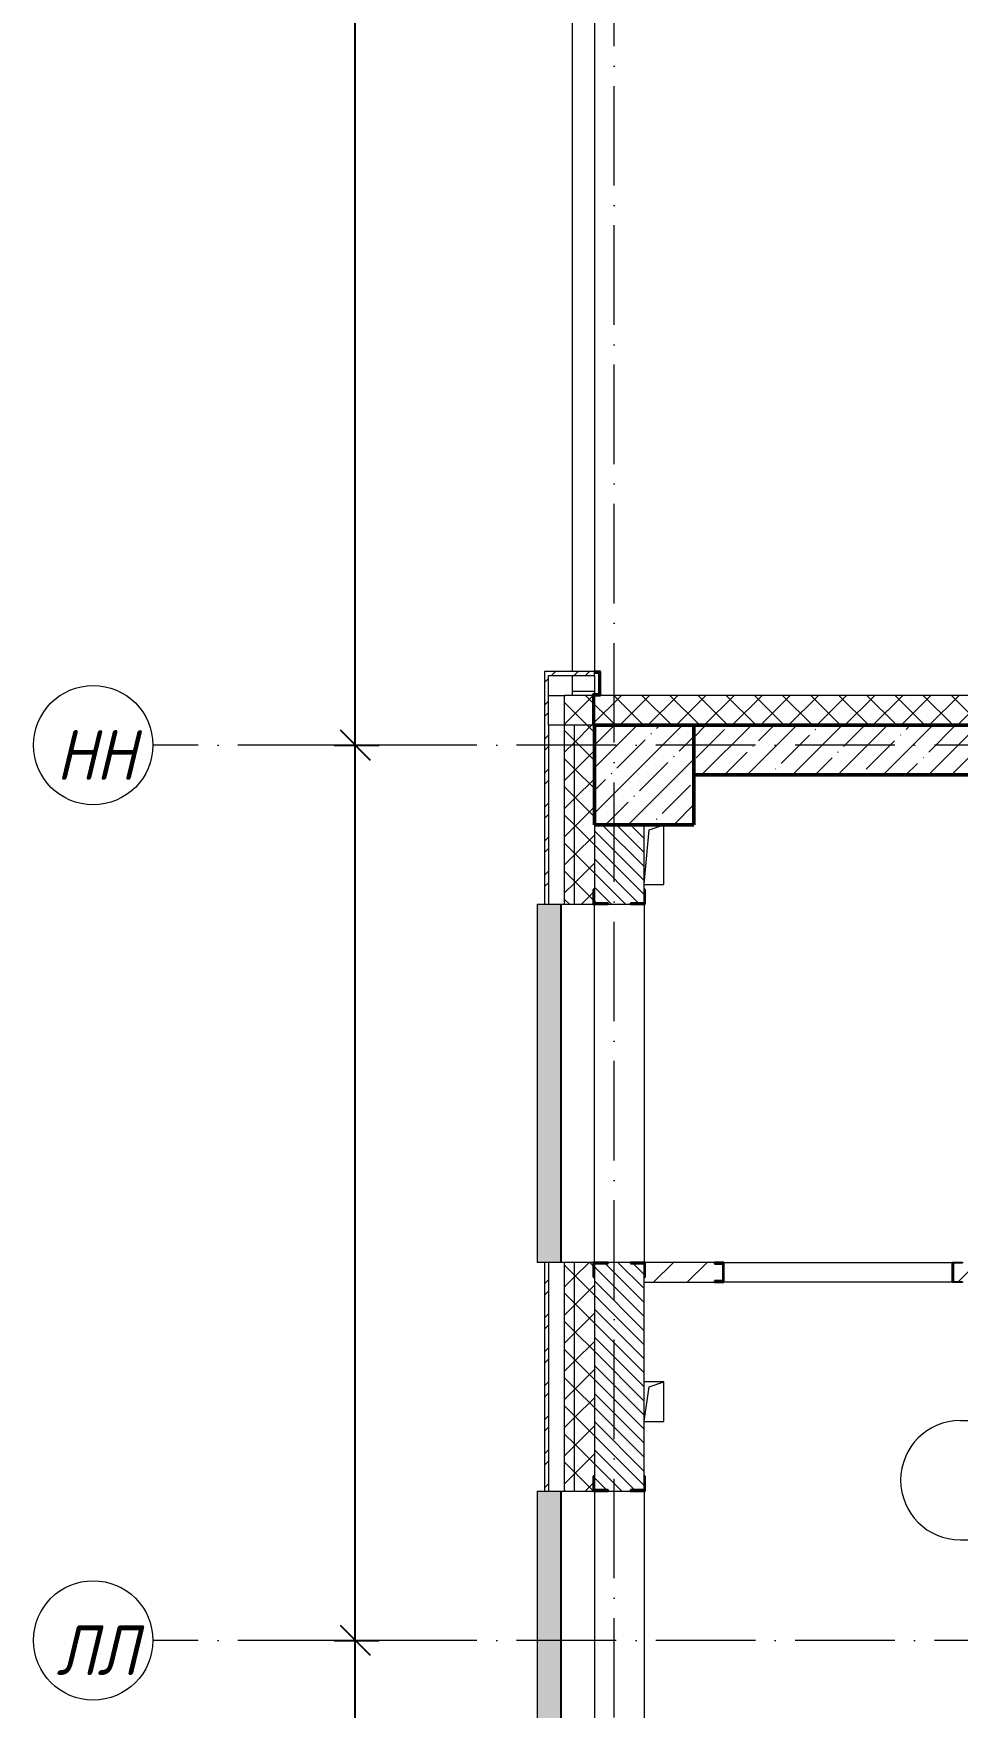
# Model space of a CAD drawing. Header units: millimetres. Extents: x -356862 to 418287, y 0 to 839748.
# Drawn here: x -181784 to -177140, y 521759 to 530174 of the extents above; entities that cross this region are included whole.
import ezdxf

# ---------------------------------------------------------------- set-up
doc = ezdxf.new("R2010")
doc.units = ezdxf.units.MM
doc.linetypes.add('50_200_ШТРИХ_1Т_ш5_п1_п1_', pattern=[700, 500, -100, 0, -100])
for name, color, linetype, lineweight in [('A-____-____-DIMS', 7, 'Continuous', 9), ('A-FLOR-____-OTLN', 7, 'Continuous', 9), ('A-GENM-____-MCUT', 7, 'Continuous', 25), ('A-GENM-____-OTLN', 7, 'Continuous', 9), ('A-GENM-____-OTLN-1', 7, 'Continuous', 25), ('A-GLAZ-____-OTLN', 7, 'Continuous', 9), ('A-WALL-____-MCUT', 7, 'Continuous', 13), ('A-WALL-____-MCUT-1', 7, 'Continuous', 9), ('A-WALL-____-MCUT-2', 7, 'Continuous', 50), ('A-WALL-____-OTLN', 7, 'Continuous', 9), ('A-WALL-____-PATT-1', 7, 'Continuous', 9), ('A-WALL-FNSH-MCUT-1', 7, 'Continuous', 9), ('I-WALL-____-OTLN', 7, 'Continuous', 9), ('S-COLS-____-MCUT', 7, 'Continuous', 50), ('S-COLS-____-OTLN', 7, 'Continuous', 9), ('S-GRID-____-IDEN', 7, 'Continuous', 9), ('S-GRID-____-OTLN-1', 7, '50_200_ШТРИХ_1Т_ш5_п1_п1_', 9)]:
    doc.layers.add(name, color=color, linetype=linetype, lineweight=lineweight)
doc.layers.add('A-AREA-IDEN-1', color=7, linetype='Continuous', lineweight=9, true_color=0x000000)
doc.layers.add('A-GLAZ-____-OTLN-1', color=7, linetype='Continuous', lineweight=9, true_color=0xc0c0c0)
doc.styles.add('ISOCPEUR_I', font='isocpeui.ttf', dxfattribs={"width": 0.9, "height": 2.5})
doc.styles.add('ISOCPEUR_I_9', font='isocpeui.ttf', dxfattribs={"width": 0.9, "height": 250})
doc.dimstyles.new('ISO-2_5_0_9К_БОЛЬШОЙ_ОСИ', dxfattribs={"dimscale": 304.8, "dimtxt": 248.995294, "dimasz": 0.492126, "dimexe": 0.393701, "dimexo": 0, "dimgap": 0, "dimtad": 1, "dimdec": 0, "dimzin": 0, "dimdsep": 46, "dimtxsty": 'ISOCPEUR_I', "dimblk1": 'OBLIQUE', "dimblk2": 'OBLIQUE', "dimsah": 1, "dimcen": 0.09, "dimdle": 0.393701, "dimazin": 0, "dimtfac": 1, "dimtdec": 4, "dimtix": 1, "dimtmove": 0, "dimatfit": 3, "dimfxl": 1, "dimtvp": 1, "dimtolj": 1, "dimtzin": 0, "dimarcsym": 2})
pattern_1 = [(45, (-176515.07, 459015.94), (-70.71068, 70.71068), []), (135, (-176515.07, 459015.94), (-70.71068, -70.71068), [])]
pattern_2 = [(45, (-176515.07, 459015.94), (-85.53659, 85.53659), []), (45, (-176458.04, 459015.94), (-85.53659, 85.53659), [])]

# ---------------------------------------------------------------- blocks, each defined once
blk = doc.blocks.new('BSC_Колонна _Прямоугольная - 500х500-V27-АР1_План отверстий 1 этажа в осях 1-64_Ю-ЯЯ')
at = {"layer": 'S-COLS-____-OTLN'}
h = blk.add_hatch(dxfattribs=at)
h.set_pattern_fill('FP_33', color=256, style=0, pattern_type=2)
h.set_pattern_definition([(45, (2200, -67431.04), (-114.04925, 114.04925), []), (45, (2314.05, -67431.04), (-114.04925, 114.04925), [201.613, -40.323, 3.353, -36.97])])
h.paths.add_polyline_path([(-250, -250), (250, -250), (250, 250), (-250, 250)], flags=0)
at = {"layer": 'S-COLS-____-MCUT'}
for p, q in [((250, 250), (-250, 250)), ((-250, 250), (-250, -250)), ((250, -250), (250, 250)), ((-250, -250), (250, -250))]:
    blk.add_line(p, q, dxfattribs=at)
blk = doc.blocks.new('Фахверк_СКБ_Уголок - 250_2700-27497298-АР1_План отверстий 1 этажа в осях 1-64_Ю-ЯЯ')
at = {"layer": 'A-GENM-____-MCUT'}
for p, q in [((200, 181), (125, 181)), ((125, 181), (125, 106)), ((131, 106), (131, 175)), ((131, 175), (200, 175)), ((200, 175), (200, 181)), ((125, 106), (131, 106)), ((131, -6), (125, -6)), ((125, -6), (125, -81)), ((125, -81), (200, -81)), ((131, -75), (131, -6)), ((200, -75), (131, -75)), ((200, -81), (200, -75))]:
    blk.add_line(p, q, dxfattribs=at)
blk = doc.blocks.new('154_Фахверк_СКБ_Швеллер - Тип_100_4010-28225412-АР1_План отверстий 1 этажа в осях 1-64_Ю-ЯЯ')
at = {"layer": 'A-GENM-____-MCUT'}
for p, q in [((125, 50), (175, 50)), ((125, -50), (125, 50)), ((128, 47), (128, -47)), ((175, 47), (128, 47)), ((175, 50), (175, 47)), ((175, -50), (125, -50)), ((128, -47), (175, -47)), ((175, -47), (175, -50))]:
    blk.add_line(p, q, dxfattribs=at)
blk = doc.blocks.new('154_Стойка_СКБ_Швеллер - СМ-2230_100-28215779-АР1_План отверстий 1 этажа в осях 1-64_Ю-ЯЯ')
at = {"layer": 'A-GENM-____-MCUT'}
for p, q in [((171, 50), (125, 50)), ((125, 50), (125, -50)), ((129.5, 42.4), (171, 42.4)), ((129.5, -42.4), (129.5, 42.4)), ((171, 42.4), (171, 50)), ((125, -50), (171, -50)), ((171, -42.4), (129.5, -42.4)), ((171, -50), (171, -42.4))]:
    blk.add_line(p, q, dxfattribs=at)
blk = doc.blocks.new('AR_Отверстие прямоугольное _в плите_ - AR_Отверстие прямоугольное _в плите_-30511980-АР1_План отверстий 1 этажа в осях 1-64_Ю-ЯЯ')
at = {"layer": 'A-GENM-____-OTLN'}
for p, q in [((-49.9, -148.5), (-25, 125)), ((-25, 125), (50, 150)), ((50, -150), (50, 150)), ((-49.9, -150), (50, -150))]:
    blk.add_line(p, q, dxfattribs=at)
blk = doc.blocks.new('AR_Отверстие прямоугольное _в плите_ - AR_Отверстие прямоугольное _в плите_-V231-АР1_План отверстий 1 этажа в осях 1-64_Ю-ЯЯ')
at = {"layer": 'A-GENM-____-OTLN'}
for p, q in [((50, 100), (-49.9, 100)), ((-25, 75), (50, 100)), ((50, -100), (50, 100)), ((-49.9, -99.1), (-25, 75)), ((-49.9, -100), (50, -100))]:
    blk.add_line(p, q, dxfattribs=at)
blk = doc.blocks.new('Отлив_СКБ - Отлив витража_120_НВФ-31885689-АР1_План отверстий 1 этажа в осях 1-64_Ю-ЯЯ')
at = {"layer": 'A-GLAZ-____-OTLN-1'}
for points in [[(1800, 2), (1800, 120), (0, 120), (0, 2), (749.6, 2)], [(1800, 0), (1800, 2), (0, 2), (0, 0), (749.6, 0)]]:
    blk.add_hatch(color=256, dxfattribs=at).paths.add_polyline_path(points, flags=0)
at = {"layer": 'A-GLAZ-____-OTLN'}
for p, q in [((0, 83), (0, 120)), ((1800, 120), (0, 120)), ((1800, 120), (1800, 83)), ((0, 2), (1800, 2)), ((1800, 0), (0, 0))]:
    blk.add_line(p, q, dxfattribs=at)
blk = doc.blocks.new('О_Общий_Откосы металлические_СКБ_Боковой - О_Общий_Откосы металлические_СКБ_Боковой-V250-АР1_План отверстий 1 этажа в осях 1-64_Ю-ЯЯ')
at = {"layer": 'A-GENM-____-MCUT'}
for p, q in [((120, 0), (0, 0)), ((0, 0), (0, -30)), ((120, -30), (120, 0)), ((0, -30), (7, -30)), ((7, -30), (7, -7)), ((7, -7), (113, -7)), ((113, -7), (113, -37)), ((113, -37), (270, -37)), ((270, -30), (120, -30)), ((270, -37), (270, -30))]:
    blk.add_line(p, q, dxfattribs=at)
blk = doc.blocks.new('Ось сетки - Круг_Ø6_00__ISO-2_5_0_9K_-25732049-АР1_План отверстий 1 этажа в осях 1-64_Ю-ЯЯ')
at = {"layer": 'S-GRID-____-IDEN'}
blk.add_circle((0, 0), 3, dxfattribs=at)
blk = doc.blocks.new('_Oblique')
at = {"color": 0, "linetype": 'ByBlock', "lineweight": -2}
blk.add_line((-0.5, -0.5), (0.5, 0.5), dxfattribs=at)
blk = doc.blocks.new('*D13417')
at = {"layer": 'A-____-____-DIMS', "color": 0, "lineweight": -2, "transparency": 16777216}
for p, q in [((-180166.5, 520677), (-180166.5, 522217)), ((-180272.5, 522097), (-180046.5, 522097)), ((-180272.5, 520797), (-180046.5, 520797))]:
    blk.add_line(p, q, dxfattribs=at)
at = {"layer": 'Defpoints', "color": 0, "transparency": 16777216}
for p in [(-180272.5, 522097), (-180166.5, 522097), (-180272.5, 520797)]:
    blk.add_point(p, dxfattribs=at)
at = {"layer": 'A-____-____-DIMS', "color": 0, "lineweight": -2, "transparency": 16777216, "xscale": 150, "yscale": 150, "zscale": 150}
for p, rotation in [((-180166.5, 522097), 90), ((-180166.5, 520797), 270)]:
    blk.add_blockref('_Oblique', p, dxfattribs=dict(at, rotation=rotation))
at = {"layer": 'A-____-____-DIMS', "color": 0, "transparency": 16777216, "insert": (-180167.7, 521447), "char_height": 2.5, "width": 701.018, "attachment_point": 5, "rotation": 90, "style": 'ISOCPEUR_I'}
blk.add_mtext('\\A1;1300', dxfattribs=at)
blk = doc.blocks.new('*D13418')
at = {"layer": 'A-____-____-DIMS', "color": 0, "lineweight": -2, "transparency": 16777216}
for p, q in [((-180166.5, 521977), (-180166.5, 526717)), ((-180272.5, 526597), (-180046.5, 526597)), ((-180272.5, 522097), (-180046.5, 522097))]:
    blk.add_line(p, q, dxfattribs=at)
at = {"layer": 'Defpoints', "color": 0, "transparency": 16777216}
for p in [(-180272.5, 526597), (-180166.5, 526597), (-180272.5, 522097)]:
    blk.add_point(p, dxfattribs=at)
at = {"layer": 'A-____-____-DIMS', "color": 0, "lineweight": -2, "transparency": 16777216, "xscale": 150, "yscale": 150, "zscale": 150}
for p, rotation in [((-180166.5, 526597), 90), ((-180166.5, 522097), 270)]:
    blk.add_blockref('_Oblique', p, dxfattribs=dict(at, rotation=rotation))
at = {"layer": 'A-____-____-DIMS', "color": 0, "transparency": 16777216, "insert": (-180167.7, 524347), "char_height": 2.5, "width": 781.462, "attachment_point": 5, "rotation": 90, "style": 'ISOCPEUR_I'}
blk.add_mtext('\\A1;4500', dxfattribs=at)
blk = doc.blocks.new('*D13419')
at = {"layer": 'A-____-____-DIMS', "color": 0, "lineweight": -2, "transparency": 16777216}
for p, q in [((-180166.5, 526477), (-180166.5, 532417)), ((-180272.5, 532297), (-180046.5, 532297)), ((-180272.5, 526597), (-180046.5, 526597))]:
    blk.add_line(p, q, dxfattribs=at)
at = {"layer": 'Defpoints', "color": 0, "transparency": 16777216}
for p in [(-180272.5, 532297), (-180166.5, 532297), (-180272.5, 526597)]:
    blk.add_point(p, dxfattribs=at)
at = {"layer": 'A-____-____-DIMS', "color": 0, "lineweight": -2, "transparency": 16777216, "xscale": 150, "yscale": 150, "zscale": 150}
for p, rotation in [((-180166.5, 532297), 90), ((-180166.5, 526597), 270)]:
    blk.add_blockref('_Oblique', p, dxfattribs=dict(at, rotation=rotation))
at = {"layer": 'A-____-____-DIMS', "color": 0, "transparency": 16777216, "insert": (-180167.7, 529447), "char_height": 2.5, "width": 758.478, "attachment_point": 5, "rotation": 90, "style": 'ISOCPEUR_I'}
blk.add_mtext('\\A1;5700', dxfattribs=at)
blk = doc.blocks.new('AAR_СКБ_Марка_помещения_1_5 ммп - Номер _ Площадь-27962135-АИ_План этажа_Стены_1')
at = {"layer": 'A-AREA-IDEN-1'}
for p, q in [((-2.987, 3), (3.013, 3)), ((-2.987, 0), (3.013, 0))]:
    blk.add_line(p, q, dxfattribs=at)
for centre, start, end in [((-2.987, 1.5), 90, 270), ((3.013, 1.5), 270, 90)]:
    blk.add_arc(centre, 1.5, start, end, dxfattribs=at)

msp = doc.modelspace()

# ---------------------------------------------------------------- hatches: boundary and pattern name
at = {"layer": 'A-WALL-____-PATT-1'}
h = msp.add_hatch(dxfattribs=at)
h.set_pattern_fill('FP_3', color=256, style=0, pattern_type=2)
h.set_pattern_definition(pattern_2)
h.paths.add_polyline_path([(-179195.0675, 526946.983), (-178965.0675, 526946.983), (-178965.0675, 526966.983), (-179215.0675, 526966.983), (-179215.0675, 526946.983)], flags=0)
h = msp.add_hatch(dxfattribs=at)
h.set_pattern_fill('FP_3', color=256, style=0, pattern_type=2)
h.set_pattern_definition(pattern_2)
h.paths.add_polyline_path([(-179215.0675, 513946.983), (-179195.0675, 513946.983), (-179195.0675, 515196.983), (-179215.0675, 515196.983), (-179215.0675, 514625.3138)], flags=0)
h.paths.add_polyline_path([(-179215.0675, 516996.983), (-179195.0675, 516996.983), (-179195.0675, 518196.983), (-179215.0675, 518196.983), (-179215.0675, 517854.284)], flags=0)
h.paths.add_polyline_path([(-179195.0675, 519996.983), (-179195.0675, 521046.983), (-179215.0675, 521046.983), (-179215.0675, 519996.983)], flags=0)
h.paths.add_polyline_path([(-179195.0675, 522846.983), (-179195.0675, 523996.983), (-179215.0675, 523996.983), (-179215.0675, 522846.983)], flags=0)
h.paths.add_polyline_path([(-179215.0675, 525796.983), (-179195.0675, 525796.983), (-179195.0675, 526946.983), (-179215.0675, 526946.983), (-179215.0675, 525926.7096)], flags=0)
h = msp.add_hatch(dxfattribs=at)
h.set_pattern_fill('FP_1', color=256, style=0, pattern_type=2)
h.set_pattern_definition(pattern_1)
h.paths.add_polyline_path([(-176715.0675, 526696.983), (-176715.0675, 526846.983), (-179115.0675, 526846.983), (-179115.0675, 526696.983), (-178297.9769, 526696.983)], flags=0)
h = msp.add_hatch(dxfattribs=at)
h.set_pattern_fill('FP_1', color=256, style=0, pattern_type=2)
h.set_pattern_definition(pattern_1)
h.paths.add_polyline_path([(-179115.0675, 514046.983), (-179065.0675, 514046.983), (-179065.0675, 515196.983), (-179115.0675, 515196.983), (-179115.0675, 514625.3138)], flags=0)
h.paths.add_polyline_path([(-179115.0675, 516996.983), (-179065.0675, 516996.983), (-179065.0675, 518196.983), (-179115.0675, 518196.983), (-179115.0675, 517854.284)], flags=0)
h.paths.add_polyline_path([(-179115.0675, 519996.983), (-179065.0675, 519996.983), (-179065.0675, 521046.983), (-179115.0675, 521046.983), (-179115.0675, 520276.0117)], flags=0)
h.paths.add_polyline_path([(-179065.0675, 522846.983), (-179065.0675, 523996.983), (-179115.0675, 523996.983), (-179115.0675, 522846.983)], flags=0)
h.paths.add_polyline_path([(-179065.0675, 525796.983), (-179065.0675, 526696.983), (-179115.0675, 526696.983), (-179115.0675, 525796.983)], flags=0)
h = msp.add_hatch(dxfattribs=at)
h.set_pattern_fill('FP_1', color=256, style=0, pattern_type=2)
h.set_pattern_definition(pattern_1)
h.paths.add_polyline_path([(-179065.0675, 514096.983), (-178965.0675, 514096.983), (-178965.0675, 515121.983), (-178971.0675, 515121.983), (-178971.0675, 515196.983), (-179065.0675, 515196.983), (-179065.0675, 514625.3138)], flags=0)
h.paths.add_polyline_path([(-178971.0675, 516996.983), (-178971.0675, 517071.983), (-178965.0675, 517071.983), (-178965.0675, 518196.983), (-179065.0675, 518196.983), (-179065.0675, 516996.983)], flags=0)
h.paths.add_polyline_path([(-178971.0675, 519996.983), (-178971.0675, 520071.983), (-178965.0675, 520071.983), (-178965.0675, 521046.983), (-179065.0675, 521046.983), (-179065.0675, 519996.983)], flags=0)
h.paths.add_polyline_path([(-178971.0675, 522846.983), (-178971.0675, 522921.983), (-178965.0675, 522921.983), (-178965.0675, 523921.983), (-178971.0675, 523921.983), (-178971.0675, 523996.983), (-179065.0675, 523996.983), (-179065.0675, 522846.983)], flags=0)
h.paths.add_polyline_path([(-179065.0675, 525796.983), (-178971.0675, 525796.983), (-178971.0675, 525871.983), (-178965.0675, 525871.983), (-178965.0675, 526696.983), (-179065.0675, 526696.983), (-179065.0675, 525926.7096)], flags=0)
h = msp.add_hatch(dxfattribs=at)
h.set_pattern_fill('FP_13', color=256, style=0, pattern_type=2)
h.set_pattern_definition([(45, (-176515.07, 459015.94), (-114.04925, 114.04925), []), (45, (-176401.02, 459015.94), (-114.04925, 114.04925), [201.612, -40.322, 3.353, -36.97])])
h.paths.add_polyline_path([(-171465.0675, 526446.983), (-171465.0675, 526696.983), (-172165.0675, 526696.983), (-172165.0675, 526446.983)], flags=0)
h.paths.add_polyline_path([(-173315.0675, 526446.983), (-173315.0675, 526696.983), (-178465.0675, 526696.983), (-178465.0675, 526446.983), (-176530.4762, 526446.983)], flags=0)
h = msp.add_hatch(dxfattribs=at)
h.set_pattern_fill('FP_6', color=256, style=0, pattern_type=2)
h.set_pattern_definition([(135, (-176515.067, 459015.94), (-35.35534, -35.35534), [])])
h.paths.add_polyline_path([(-178784.0675, 522846.983), (-178784.0675, 522852.983), (-178715.0675, 522852.983), (-178715.0675, 523990.983), (-178784.0675, 523990.983), (-178784.0675, 523996.983), (-178896.0675, 523996.983), (-178896.0675, 523990.983), (-178965.0675, 523990.983), (-178965.0675, 522852.983), (-178896.0675, 522852.983), (-178896.0675, 522846.983)], flags=0)
h.paths.add_polyline_path([(-178896.0675, 525796.983), (-178784.0675, 525796.983), (-178784.0675, 525802.983), (-178715.0675, 525802.983), (-178715.0675, 526196.983), (-178965.0675, 526196.983), (-178965.0675, 525802.983), (-178896.0675, 525802.983)], flags=0)
h = msp.add_hatch(dxfattribs=at)
h.set_pattern_fill('FP_4', color=256, style=0, pattern_type=2)
h.set_pattern_definition([(45, (-176515.07, 459015.94), (-84.85281, 84.85281), [])])
h.paths.add_polyline_path([(-175615.0675, 523896.983), (-175615.0675, 523996.983), (-177115.0675, 523996.983), (-177115.0675, 523993.983), (-177162.0675, 523993.983), (-177162.0675, 523899.983), (-177115.0675, 523899.983), (-177115.0675, 523896.983), (-176530.4762, 523896.983)], flags=0)
h.paths.add_polyline_path([(-178361.0675, 523896.983), (-178361.0675, 523904.583), (-178319.5675, 523904.583), (-178319.5675, 523989.383), (-178361.0675, 523989.383), (-178361.0675, 523996.983), (-178709.0675, 523996.983), (-178709.0675, 523921.983), (-178715.0675, 523921.983), (-178715.0675, 523896.983), (-178709.0675, 523896.983)], flags=0)

# ---------------------------------------------------------------- linework, layer by layer
at = {"layer": 'A-FLOR-____-OTLN'}
msp.add_line((-178965.0675, 526946.983), (-178965.0675, 526866.6355), dxfattribs=at)
at = {"layer": 'A-WALL-____-MCUT'}
for p, q in [((-178965.0675, 526696.983), (-179195.0675, 526696.983)), ((-179195.0675, 526696.983), (-179195.0675, 525796.983)), ((-178715.0675, 525871.983), (-178715.0675, 526196.983)), ((-179195.0675, 525796.983), (-178971.0675, 525796.983)), ((-178896.0675, 525796.983), (-178784.0675, 525796.983)), ((-178971.0675, 523996.983), (-179195.0675, 523996.983)), ((-179195.0675, 523996.983), (-179195.0675, 522846.983)), ((-178784.0675, 523996.983), (-178896.0675, 523996.983)), ((-178715.0675, 522921.983), (-178715.0675, 523921.983)), ((-179195.0675, 522846.983), (-178971.0675, 522846.983)), ((-178896.0675, 522846.983), (-178784.0675, 522846.983))]:
    msp.add_line(p, q, dxfattribs=at)
at = {"layer": 'A-WALL-____-MCUT-1'}
for p, q in [((-176715.0675, 526846.983), (-179115.0675, 526846.983)), ((-179115.0675, 525796.983), (-179115.0675, 526846.983)), ((-179065.0675, 525796.983), (-179065.0675, 526696.983)), ((-178965.0675, 526196.983), (-178965.0675, 525871.983)), ((-179115.0675, 522846.983), (-179115.0675, 523996.983)), ((-179065.0675, 522846.983), (-179065.0675, 523996.983)), ((-178965.0675, 523921.983), (-178965.0675, 522921.983))]:
    msp.add_line(p, q, dxfattribs=at)
at = {"layer": 'A-WALL-____-MCUT-2'}
for p, q in [((-173315.0675, 526696.983), (-178465.0675, 526696.983)), ((-178465.0675, 526446.983), (-173315.0675, 526446.983))]:
    msp.add_line(p, q, dxfattribs=at)
at = {"layer": 'A-WALL-____-OTLN'}
for p, q in [((-179075.0675, 526966.983), (-179075.0675, 531776.983)), ((-178965.0675, 531776.983), (-178965.0675, 526966.983)), ((-179075.0675, 526846.983), (-179075.0675, 526946.983)), ((-178965.0675, 526866.6355), (-179075.0675, 526866.6355)), ((-178965.0675, 526866.6355), (-178965.0675, 526853.983)), ((-179195.0675, 526846.983), (-179115.0675, 526846.983)), ((-178965.0675, 523996.983), (-178965.0675, 525796.983)), ((-178715.0675, 525796.983), (-178715.0675, 523996.983)), ((-178965.0675, 522846.983), (-178965.0675, 521046.983)), ((-178715.0675, 522846.983), (-178715.0675, 521046.983))]:
    msp.add_line(p, q, dxfattribs=at)
at = {"layer": 'A-WALL-FNSH-MCUT-1'}
for p, q in [((-178965.0675, 526966.983), (-179215.0675, 526966.983)), ((-179215.0675, 526966.983), (-179215.0675, 525796.983)), ((-179195.0675, 526946.983), (-178965.0675, 526946.983)), ((-179195.0675, 526696.983), (-179195.0675, 526946.983)), ((-178965.0675, 526946.983), (-178965.0675, 526966.983)), ((-179215.0675, 525796.983), (-179195.0675, 525796.983)), ((-179215.0675, 523996.983), (-179215.0675, 522846.983)), ((-179195.0675, 523996.983), (-179215.0675, 523996.983)), ((-178361.0675, 523996.983), (-178709.0675, 523996.983)), ((-178715.0675, 523896.983), (-178361.0675, 523896.983)), ((-179215.0675, 522846.983), (-179195.0675, 522846.983))]:
    msp.add_line(p, q, dxfattribs=at)
at = {"layer": 'I-WALL-____-OTLN'}
for p, q in [((-178315.0675, 523996.983), (-177165.0675, 523996.983)), ((-177165.0675, 523896.983), (-178315.0675, 523896.983))]:
    msp.add_line(p, q, dxfattribs=at)
at = {"layer": 'S-GRID-____-OTLN-1'}
for p, q in [((-178865.0675, 511907.5288), (-178865.0675, 549908.7924)), ((-72440.6609, 526596.983), (-181183.8377, 526596.983)), ((-72440.6609, 522096.983), (-181183.8377, 522096.983))]:
    msp.add_line(p, q, dxfattribs=at)

# ---------------------------------------------------------------- block references
at = {"layer": 'A-AREA-IDEN-1', "xscale": 199.9999999999999, "yscale": 199.9999999999999, "zscale": 199.9999999999999}
msp.add_blockref('AAR_СКБ_Марка_помещения_1_5 ммп - Номер _ Площадь-27962135-АИ_План этажа_Стены_1', (-176528.4208, 522602.2235), dxfattribs=at)
at = {"layer": 'A-GENM-____-OTLN', "rotation": 270.0000000000002}
msp.add_blockref('О_Общий_Откосы металлические_СКБ_Боковой - О_Общий_Откосы металлические_СКБ_Боковой-V250-АР1_План отверстий 1 этажа в осях 1-64_Ю-ЯЯ', (-178935.0675, 526966.983), dxfattribs=at)
at = {"layer": 'A-GENM-____-OTLN'}
for name, p in [('AR_Отверстие прямоугольное _в плите_ - AR_Отверстие прямоугольное _в плите_-30511980-АР1_План отверстий 1 этажа в осях 1-64_Ю-ЯЯ', (-178665.1999, 526046.983)), ('AR_Отверстие прямоугольное _в плите_ - AR_Отверстие прямоугольное _в плите_-V231-АР1_План отверстий 1 этажа в осях 1-64_Ю-ЯЯ', (-178665.1999, 523296.983))]:
    msp.add_blockref(name, p, dxfattribs=at)
at = {"layer": 'A-GENM-____-OTLN-1'}
for name, p, rotation in [('Фахверк_СКБ_Уголок - 250_2700-27497298-АР1_План отверстий 1 этажа в осях 1-64_Ю-ЯЯ', (-178790.0675, 525671.983), 89.99999999999991), ('Фахверк_СКБ_Уголок - 250_2700-27497298-АР1_План отверстий 1 этажа в осях 1-64_Ю-ЯЯ', (-178890.0675, 524121.983), 269.9999999999999), ('154_Стойка_СКБ_Швеллер - СМ-2230_100-28215779-АР1_План отверстий 1 этажа в осях 1-64_Ю-ЯЯ', (-178190.0675, 523946.983), 180), ('Фахверк_СКБ_Уголок - 250_2700-27497298-АР1_План отверстий 1 этажа в осях 1-64_Ю-ЯЯ', (-178790.0675, 522721.983), 89.99999999999991)]:
    msp.add_blockref(name, p, dxfattribs=dict(at, rotation=rotation))
msp.add_blockref('154_Фахверк_СКБ_Швеллер - Тип_100_4010-28225412-АР1_План отверстий 1 этажа в осях 1-64_Ю-ЯЯ', (-177290.0675, 523946.983), dxfattribs=at)
at = {"layer": 'A-GLAZ-____-OTLN', "rotation": 90}
for p in [(-179132.0675, 523996.983), (-179132.0675, 521046.983)]:
    msp.add_blockref('Отлив_СКБ - Отлив витража_120_НВФ-31885689-АР1_План отверстий 1 этажа в осях 1-64_Ю-ЯЯ', p, dxfattribs=at)
at = {"layer": 'S-COLS-____-OTLN'}
msp.add_blockref('BSC_Колонна _Прямоугольная - 500х500-V27-АР1_План отверстий 1 этажа в осях 1-64_Ю-ЯЯ', (-178715.0675, 526446.983), dxfattribs=at)
at = {"layer": 'S-GRID-____-IDEN', "xscale": 99.99999999999993, "yscale": 99.99999999999993, "zscale": 99.99999999999993, "rotation": 89.9999999999998}
for p in [(-181483.8377, 526596.983), (-181483.8377, 522096.983)]:
    msp.add_blockref('Ось сетки - Круг_Ø6_00__ISO-2_5_0_9K_-25732049-АР1_План отверстий 1 этажа в осях 1-64_Ю-ЯЯ', p, dxfattribs=at)

# ---------------------------------------------------------------- texts
at = {"layer": 'S-GRID-____-IDEN', "char_height": 250, "width": 447.341625, "attachment_point": 1, "style": 'ISOCPEUR_I_9'}
for s, insert in [('НН', (-181668.9081, 526673.0588)), ('ЛЛ', (-181668.9081, 522173.0588))]:
    msp.add_mtext(s, dxfattribs=dict(at, insert=insert))

# ---------------------------------------------------------------- dimensions: what is measured, and where the dimension line sits
at = {"layer": 'A-____-____-DIMS'}
for base, p1, p2, override, picture, middle in [((-180166.4631, 532296.983), (-180272.5291, 526596.983), (-180272.5291, 532296.983), {"dimpost": '<>', "dimfxl": 5700}, '*D13419', (-180167.7292, 529446.983)), ((-180166.4631, 526596.983), (-180272.5291, 522096.983), (-180272.5291, 526596.983), {"dimpost": '<>', "dimfxl": 4500}, '*D13418', (-180167.7131, 524346.983)), ((-180166.4631, 522096.983), (-180272.5291, 520796.983), (-180272.5291, 522096.983), {"dimpost": '<>', "dimfxl": 1300}, '*D13417', (-180167.7131, 521446.983))]:
    dim = msp.add_linear_dim(base=base, p1=p1, p2=p2, angle=90, dimstyle='ISO-2_5_0_9К_БОЛЬШОЙ_ОСИ', override=override, dxfattribs=at)
    dim.commit()
    dim.dimension.update_dxf_attribs({"geometry": picture, "text_midpoint": middle})

doc.saveas('drawing.dxf')
